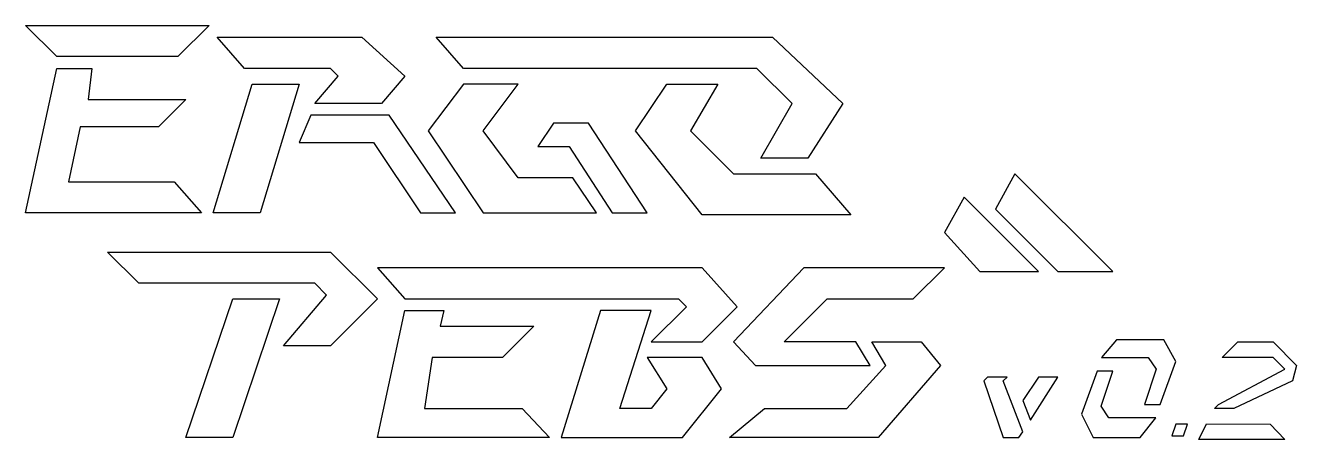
# Model space of a CAD drawing. Extents: x 0 to 32.6, y 0 to 10.7.
import ezdxf

# ---------------------------------------------------------------- set-up
doc = ezdxf.new("R2010")
doc.units = 0
doc.layers.get('0').update_dxf_attribs({"linetype": 'CONTINUOUS'})

msp = doc.modelspace()

# ---------------------------------------------------------------- linework, layer by layer
at = {"color": 4}
for points in [[(3.95, 9.85001), (0.849999, 9.85001), (0.049999, 10.65001), (4.750001, 10.65001)], [(9.750003, 9.350009), (9.150003, 8.650009), (7.450002, 8.650009), (8.050002, 9.350009), (7.850002, 9.550009), (5.650001, 9.550009), (4.950001, 10.35001), (8.650002, 10.35001)], [(19.150007, 10.35001), (20.950008, 8.650009), (20.050007, 7.250008), (18.850007, 7.250008), (19.650007, 8.650009), (18.750007, 9.550009), (11.250003, 9.550009), (10.550004, 10.35001)], [(4.550001, 5.850008), (0.049999, 5.850008), (0.849999, 9.550009), (1.75, 9.550009), (1.649999, 8.750009), (4.150001, 8.750009), (3.45, 8.050009), (1.449999, 8.050009), (1.149999, 6.650008), (3.85, 6.650008)], [(5.850001, 9.150009), (7.050002, 9.150009), (6.050001, 5.850008), (4.850001, 5.850008)], [(12.650004, 6.750008), (11.750003, 7.950009), (12.650004, 9.150009), (11.250003, 9.150009), (10.350004, 7.950009), (11.750003, 5.850008), (14.650005, 5.850008), (14.050005, 6.750008)], [(17.350006, 5.804101), (15.650005, 7.950009), (16.450006, 9.150009), (17.750006, 9.150009), (17.050006, 7.950009), (18.150006, 6.850008), (20.250007, 6.850008), (21.150008, 5.804101)], [(7.350002, 8.350009), (7.050002, 7.650009), (8.950002, 7.650009), (10.150004, 5.850008), (11.050003, 5.850008), (9.350003, 8.350009)], [(13.950005, 7.550009), (15.050005, 5.850008), (15.950005, 5.850008), (14.450005, 8.150009), (13.550004, 8.150009), (13.150004, 7.550009)], [(26.450009, 4.350007), (27.85001, 4.350007), (25.350009, 6.850008), (24.850009, 5.950008)], [(24.450008, 4.350007), (25.950009, 4.350007), (24.050008, 6.250008), (23.550008, 5.350008)], [(7.750002, 3.750007), (7.450002, 4.050007), (2.95, 4.050007), (2.15, 4.850007), (7.850002, 4.850007), (9.050003, 3.650007), (7.850002, 2.450006), (6.650002, 2.450006)], [(16.950006, 3.450007), (16.050005, 2.550006), (17.350006, 2.550006), (18.250007, 3.450007), (17.350006, 4.450007), (9.050003, 4.450007), (9.750003, 3.650007), (16.750006, 3.650007)], [(21.283628, 2.550006), (19.450007, 2.550006), (20.550008, 3.650007), (22.750009, 3.650007), (23.550009, 4.450007), (19.950007, 4.450007), (18.150006, 2.550006), (18.717252, 1.950006), (21.650008, 1.950006)], [(4.150001, 0.104098), (5.350001, 3.650007), (6.550002, 3.650007), (5.350001, 0.104098)], [(9.750003, 3.350007), (10.750003, 3.350007), (10.650003, 2.950007), (13.050003, 2.950007), (12.250003, 2.150006), (10.450004, 2.150006), (10.250004, 0.850006), (12.750004, 0.850006), (13.450004, 0.104098), (9.050003, 0.104098)], [(17.850006, 1.350006), (17.350006, 2.150006), (15.950005, 2.150006), (16.450006, 1.350006), (16.050005, 0.850006), (15.250005, 0.850006), (16.050005, 3.350007), (14.750005, 3.350007), (13.750004, 0.104098), (16.850006, 0.104098)], [(29.458667, 2.050006), (29.158667, 2.6041), (27.95001, 2.6041), (27.558666, 2.150007), (28.758666, 2.150007), (28.958667, 1.850006), (28.658666, 0.950006), (29.058667, 0.950006)], [(18.950007, 0.850006), (21.050008, 0.850006), (22.050007, 1.950006), (21.689738, 2.550006), (22.950008, 2.550006), (23.450008, 1.950006), (21.850008, 0.104098), (18.050006, 0.104098)], [(31.050012, 2.550007), (31.950012, 2.550007), (32.550012, 1.950007), (32.450012, 1.550007), (30.950011, 0.850006), (30.450011, 0.850005), (30.550011, 0.950005), (32.250012, 1.850007), (31.950012, 2.150007), (30.650011, 2.150007)], [(24.650009, 1.650006), (24.550008, 1.550006), (25.050009, 0.104098), (25.449747, 0.104098), (25.550009, 0.250005), (25.050009, 1.550006), (25.150009, 1.650006)], [(25.750009, 0.550005), (26.450009, 1.650006), (25.950009, 1.650006), (25.550009, 1.050006)], [(27.05001, 0.704099), (27.35001, 0.104098), (28.55001, 0.104098), (28.950011, 0.604095), (27.75001, 0.604095), (27.55001, 0.904096), (27.85001, 1.804096), (27.45001, 1.804096)], [(29.463242, 0.442928), (29.363312, 0.143125), (29.663116, 0.143125), (29.763046, 0.442928)], [(30.250011, 0.450005), (31.877607, 0.442805), (32.250012, 0.050005), (30.050011, 0.049968)]]:
    msp.add_lwpolyline(points, close=True, dxfattribs=at)

doc.saveas('drawing.dxf')
